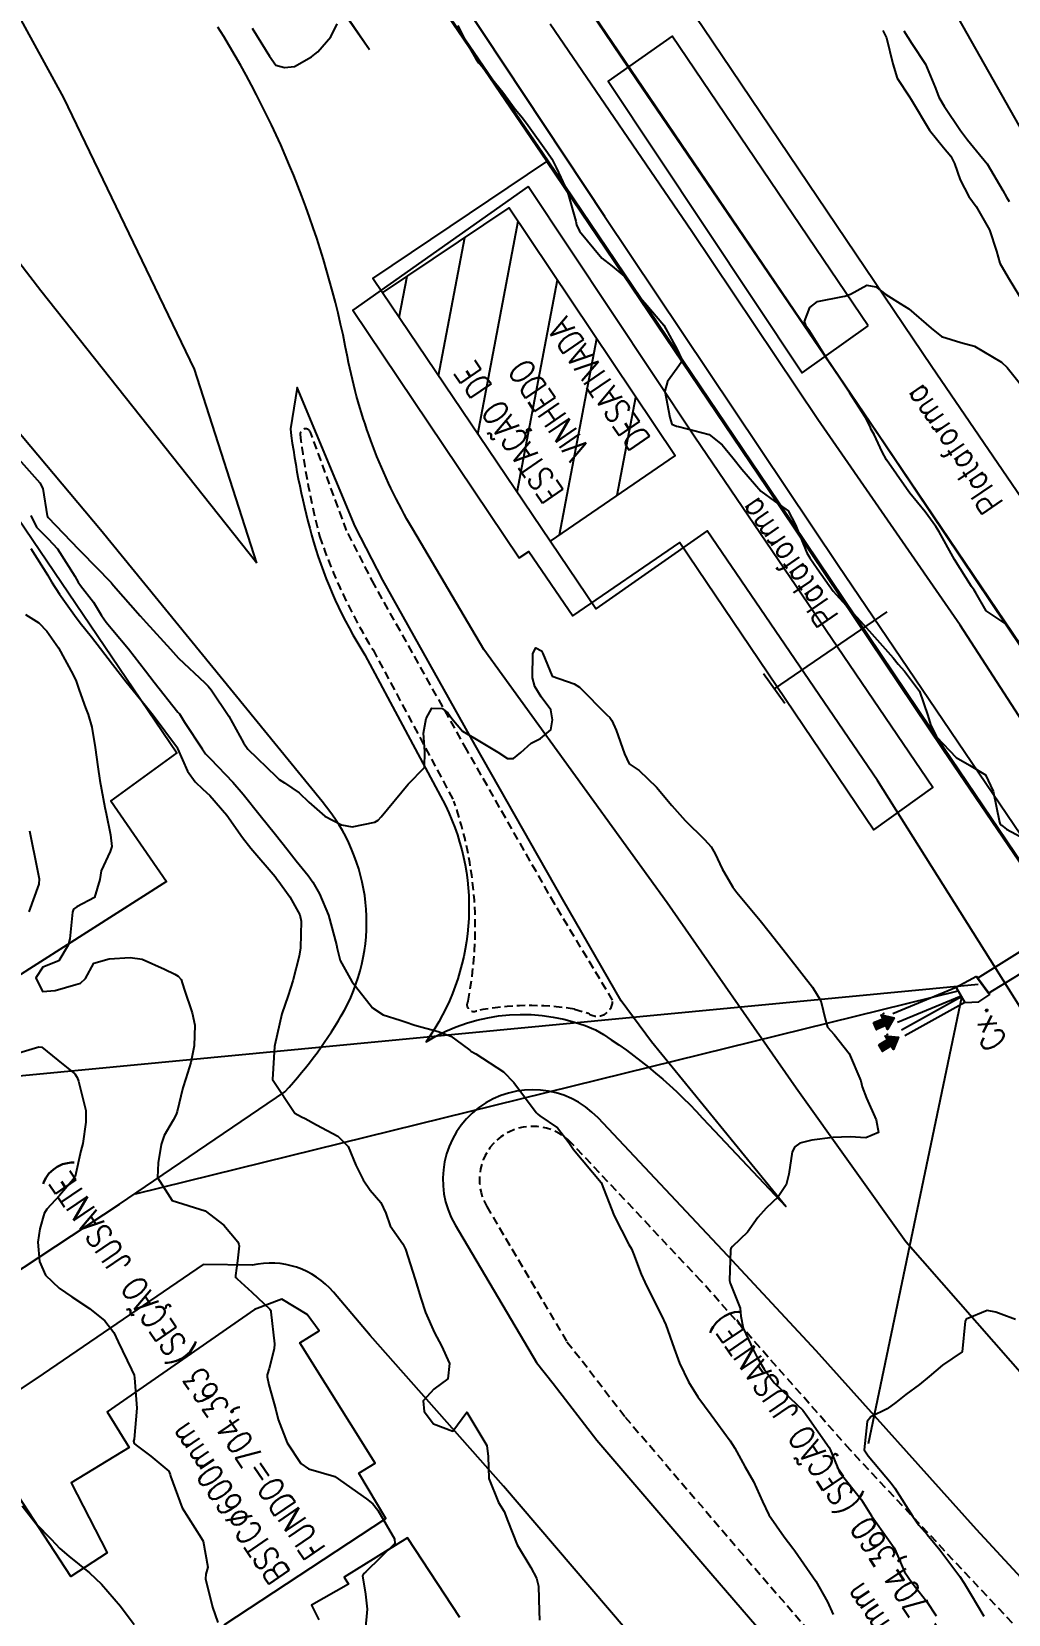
# Model space of a CAD drawing. Header units: metres. Extents: x 292545 to 299085, y 7450245 to 7463078.
# Drawn here: x 298086 to 298145.2, y 7451802 to 7451897.9 of the extents above; entities that cross this region are included whole.
import ezdxf

# ---------------------------------------------------------------- set-up
doc = ezdxf.new("R2010")
doc.units = ezdxf.units.M
for name, pattern in [('CONTINUO', [0]), ('DASHED', [0.75, 0.5, -0.25]), ('TRACEJADO', [8.7, 8, -0.7])]:
    doc.linetypes.add(name, pattern=pattern)
doc.layers.get('0').update_dxf_attribs({"color": 255})
for name, color, linetype in [('CAIXA', 45, 'Continuous'), ('Canteiro', 45, 'DASHED'), ('Curvas de Nivel 1m', 11, 'Continuous'), ('Curvas de Nivel 5m', 15, 'Continuous'), ('EDIFICAÇÃO', 30, 'Continuous'), ('Edificações', 30, 'Continuous'), ('Estação', 45, 'Continuous'), ('GALERIA', 45, 'Continuous'), ('H_EDIFICAÇÃO', 30, 'Continuous'), ('Linha Férrea', 20, 'Continuous'), ('PLATAFORMA', 45, 'Continuous'), ('Pórtico', 62, 'Continuous'), ('TEXTO', 45, 'Continuous'), ('TUBO', 45, 'Continuous'), ('Vias Primárias', 230, 'Continuous')]:
    doc.layers.add(name, color=color, linetype=linetype)
doc.styles.add('ROMANS', font='romans', dxfattribs={"height": 0.2})
doc.styles.add('SIMPLEX', font='simplex', dxfattribs={"height": 0.2})

# ---------------------------------------------------------------- blocks, each defined once
blk = doc.blocks.new('ECD556401CB94CA418CFB4')
at = {"color": 132, "linetype": 'CONTINUO', "flags": 128}
for points in [[(-8.455, 3.712), (-6.001, 16.603)], [(-10.837, 7.24), (-9.242, 15.619)], [(-13.22, 10.768), (-12.742, 13.276)], [(-6.073, 0.184), (-3.623, 13.053)], [(-3.511, -2.403), (-1.245, 9.503)], [(0, 0), (1.133, 5.953)]]:
    blk.add_lwpolyline(points, dxfattribs=at)

msp = doc.modelspace()

# ---------------------------------------------------------------- hatches: boundary and pattern name
at = {"layer": 'TEXTO'}
for points in [[(298137.076, 7451837.877), (298137.638, 7451838.112), (298137.538, 7451838.35), (298138.323, 7451838.158), (298137.908, 7451837.465), (298137.809, 7451837.703), (298137.247, 7451837.468)], [(298137.393, 7451836.533), (298137.916, 7451836.845), (298137.784, 7451837.066), (298138.588, 7451836.987), (298138.275, 7451836.242), (298138.143, 7451836.464), (298137.62, 7451836.152)]]:
    msp.add_hatch(color=256, dxfattribs=at).paths.add_polyline_path(points)

# ---------------------------------------------------------------- linework, layer by layer
at = {"layer": 'CAIXA', "linetype": 'CONTINUO'}
msp.add_polyline3d([(298143.319, 7451840.669, 705.302), (298142.075, 7451839.993, 705.192), (298142.604, 7451839.1, 705.149), (298143.461, 7451839.126, 705.149), (298144.121, 7451839.576, 705.251)], dxfattribs=at)
at = {"layer": 'Canteiro'}
for points in [[(298121.258, 7451839.236), (298117.748, 7451845.052), (298112.426, 7451854.399), (298106.821, 7451864.4), (298105.135, 7451867.683), (298102.951, 7451873.642, 0.85148), (298102.317, 7451873.506, 0.032582), (298103.499, 7451867.342, 0.056694), (298106.738, 7451860.459), (298111.637, 7451851.29, -0.134357), (298112.493, 7451839.177, 0.779868), (298113.032, 7451838.598, -0.087053), (298118.939, 7451838.694), (298119.773, 7451838.445, 0.625205)], [(298126.63, 7451822.215), (298118.761, 7451830.576, 0.892225), (298113.626, 7451826.743), (298118.484, 7451818.54), (298119.405, 7451817.39), (298122.023, 7451813.977), (298128.887, 7451805.959), (298137.259, 7451796.287), (298144.342, 7451788.11), (298150.925, 7451780.438), (298157.599, 7451772.644), (298164.949, 7451764.478, 0.312402), (298169.07, 7451763.503, 0.377922), (298171.179, 7451767.604, 0.087545), (298168.473, 7451775.091, 0.088172), (298163.463, 7451781.885), (298157.415, 7451788.704), (298149.594, 7451797.102), (298135.653, 7451811.988)]]:
    msp.add_lwpolyline(points, format="xyb", close=True, dxfattribs=at)
at = {"layer": 'Curvas de Nivel 1m', "flags": 128}
for points, elevation in [([(298137.626, 7451897.978), (298137.851, 7451897.53), (298138.238, 7451895.971), (298138.494, 7451895.093), (298139.256, 7451893.962), (298139.36, 7451893.798), (298140.456, 7451891.949), (298141.322, 7451890.891), (298141.749, 7451890.366), (298141.983, 7451889.93), (298142.314, 7451888.936), (298142.851, 7451887.917), (298143.284, 7451887.313), (298144.107, 7451885.902), (298144.527, 7451884.621), (298144.718, 7451883.895), (298145.23, 7451883.013), (298145.919, 7451881.883)], 704), ([(298138.9, 7451897.965), (298139.402, 7451897.202), (298140.218, 7451895.952), (298140.823, 7451894.491), (298141.037, 7451893.943), (298141.355, 7451893.403), (298142.349, 7451891.925), (298142.759, 7451891.351), (298143.321, 7451890.695), (298143.955, 7451889.904), (298144.906, 7451888.285), (298145.126, 7451887.892), (298145.289, 7451887.616)], 703), ([(298085.097, 7451872.208), (298086.548, 7451870.588), (298086.718, 7451870.234), (298086.989, 7451868.581), (298087.007, 7451868.535), (298087.052, 7451868.486), (298088.892, 7451866.561), (298089.031, 7451866.413), (298090.875, 7451864.532), (298090.932, 7451864.461), (298091.001, 7451864.361), (298092.626, 7451862.514), (298092.979, 7451862.117), (298094.454, 7451860.495), (298094.955, 7451859.954), (298096.548, 7451858.466), (298096.737, 7451858.269), (298096.929, 7451858.031), (298097.997, 7451856.449), (298098.889, 7451854.827), (298099.14, 7451854.437), (298100.867, 7451852.78), (298101.055, 7451852.607), (298101.373, 7451852.412), (298102.259, 7451851.801), (298102.851, 7451851.228), (298103.818, 7451850.38), (298104.835, 7451849.849), (298105.465, 7451849.732), (298106.838, 7451850.013), (298107.047, 7451850.139), (298107.234, 7451850.344), (298108.863, 7451852.32), (298109.854, 7451853.33), (298109.885, 7451854.31), (298109.798, 7451855.413), (298109.956, 7451856.31), (298110.293, 7451856.933), (298110.919, 7451856.901), (298111.268, 7451856.647), (298111.517, 7451856.291), (298112.162, 7451855.542), (298112.896, 7451855.116), (298114.303, 7451854.256), (298114.879, 7451853.886), (298115.252, 7451853.873), (298115.701, 7451854.242), (298116.323, 7451854.804), (298116.896, 7451855.083), (298117.504, 7451855.621), (298117.613, 7451856.22), (298117.519, 7451856.821), (298116.927, 7451857.616), (298116.536, 7451858.234), (298116.404, 7451858.77), (298116.42, 7451860.235), (298116.608, 7451860.583), (298116.955, 7451860.397), (298117.03, 7451860.229), (298117.592, 7451858.873), (298118.935, 7451858.396), (298119.26, 7451858.197), (298120.916, 7451856.525), (298121.09, 7451856.353), (298121.209, 7451856.176), (298121.481, 7451855.594), (298121.969, 7451854.164), (298122.267, 7451853.55), (298122.873, 7451853.152), (298123.923, 7451852.139), (298124.846, 7451851.023), (298125.663, 7451850.122), (298126.821, 7451848.96), (298127.238, 7451848.524), (298127.467, 7451848.1), (298127.896, 7451847.185), (298128.54, 7451846.084), (298128.788, 7451845.749), (298130.199, 7451844.066), (298130.756, 7451843.379), (298131.796, 7451842.049), (298132.725, 7451840.849), (298133.371, 7451840.03), (298133.872, 7451839.19), (298134.154, 7451838.018), (298134.275, 7451837.602), (298134.684, 7451837.158), (298135.601, 7451836.001), (298136.292, 7451834.35), (298136.39, 7451833.993), (298136.636, 7451833.305), (298137.232, 7451831.984), (298137.378, 7451831.22), (298136.612, 7451830.897), (298135.663, 7451830.948), (298134.612, 7451830.914), (298133.338, 7451830.757), (298132.608, 7451830.578), (298132.296, 7451830.353), (298132.14, 7451830.045), (298131.944, 7451828.685), (298131.77, 7451828.048), (298131.29, 7451827.328), (298130.559, 7451826.639), (298130.054, 7451826.067), (298129.43, 7451825.187), (298128.526, 7451824.305), (298128.422, 7451824.193), (298128.399, 7451824.091), (298128.349, 7451822.247), (298128.383, 7451822.091), (298128.5, 7451821.793), (298128.986, 7451820.581), (298129.022, 7451820.082), (298129.179, 7451819.373), (298129.767, 7451818.07), (298130.001, 7451817.619), (298130.441, 7451816.869), (298131.048, 7451816.054), (298132.42, 7451814.74), (298132.785, 7451814.403), (298133.058, 7451814.03), (298134.385, 7451812.134), (298134.437, 7451812.019), (298135.006, 7451810.647), (298135.512, 7451810.003), (298136.347, 7451808.96), (298136.949, 7451807.984), (298138.314, 7451806.052), (298138.348, 7451806.004), (298138.367, 7451805.969), (298138.944, 7451804.605), (298139.396, 7451803.953), (298140.276, 7451802.825), (298140.859, 7451801.934)], 706), ([(298085.996, 7451868.596), (298086.343, 7451867.888), (298087.039, 7451867.186), (298087.604, 7451866.574), (298088.655, 7451864.916), (298088.858, 7451864.561), (298089.001, 7451864.356), (298089.787, 7451863.344), (298090.287, 7451862.54), (298090.57, 7451862.128), (298090.974, 7451861.646), (298091.908, 7451860.521), (298092.943, 7451859.183), (298093.468, 7451858.505), (298094.915, 7451856.683), (298095.003, 7451856.578), (298095.066, 7451856.488), (298095.318, 7451856.072), (298096.374, 7451854.468), (298096.584, 7451854.169), (298096.877, 7451853.852), (298098.236, 7451852.446), (298098.856, 7451851.726), (298099.899, 7451850.429), (298100.826, 7451849.281), (298101.508, 7451848.41), (298102.076, 7451847.671), (298102.797, 7451846.79), (298103.095, 7451846.387), (298103.489, 7451845.676), (298104.044, 7451844.377), (298104.522, 7451842.595), (298104.557, 7451842.372), (298104.736, 7451841.632), (298105.446, 7451840.363), (298106.699, 7451838.779), (298107.342, 7451838.34), (298108.387, 7451838.022), (298108.689, 7451837.926), (298109.277, 7451837.724), (298110.683, 7451837.327), (298111.454, 7451837.061), (298112.519, 7451836.272), (298112.603, 7451836.202), (298112.671, 7451836.149), (298112.961, 7451835.975), (298114.653, 7451834.894), (298115.268, 7451834.244), (298116.625, 7451832.438), (298116.716, 7451832.321), (298116.854, 7451832.227), (298117.915, 7451831.509), (298118.607, 7451830.621), (298118.882, 7451830.197), (298120.573, 7451828.18), (298121.349, 7451826.172), (298122.249, 7451824.441), (298122.397, 7451824.161), (298122.52, 7451823.865), (298122.995, 7451822.64), (298123.211, 7451822.149), (298123.633, 7451821.282), (298124.223, 7451820.134), (298124.474, 7451819.558), (298124.984, 7451818.125), (298125.321, 7451817.244), (298125.859, 7451816.116), (298126.424, 7451815.201), (298127.228, 7451814.102), (298128.39, 7451812.546), (298128.674, 7451812.086), (298129.276, 7451810.98), (298129.796, 7451810.068), (298130.345, 7451808.871), (298130.732, 7451808.056), (298131.653, 7451806.713), (298132.181, 7451806.041), (298132.311, 7451805.876), (298133.573, 7451804.027), (298134.274, 7451802.774), (298134.617, 7451802.015)], 707), ([(298085.994, 7451866.596), (298087.009, 7451864.996), (298087.251, 7451864.578), (298087.734, 7451863.834), (298088.636, 7451862.563), (298088.978, 7451862.106), (298089.667, 7451861.246), (298090.225, 7451860.541), (298090.949, 7451859.585), (298091.766, 7451858.522), (298092.919, 7451857.112), (298093.406, 7451856.505), (298094.883, 7451854.514), (298094.894, 7451854.49), (298095.497, 7451853.108), (298095.966, 7451852.473), (298096.417, 7451852.025), (298096.855, 7451851.626), (298097.871, 7451850.45), (298098.823, 7451849.1), (298099.328, 7451848.435), (298100.796, 7451846.724), (298100.932, 7451846.556), (298101.037, 7451846.416), (298101.696, 7451845.49), (298102.31, 7451844.397), (298102.387, 7451844.023), (298102.335, 7451842.396), (298102.252, 7451841.911), (298101.87, 7451840.403), (298101.593, 7451839.523), (298101.207, 7451838.412), (298100.782, 7451836.526), (298100.768, 7451836.419), (298100.653, 7451834.42), (298101.997, 7451832.399), (298102.394, 7451832.166), (298102.62, 7451832.063), (298103.312, 7451831.687), (298104.609, 7451830.991), (298105.228, 7451830.364), (298105.699, 7451829.247), (298106.137, 7451828.354), (298106.567, 7451827.73), (298107.201, 7451826.982), (298107.521, 7451826.335), (298107.784, 7451825.57), (298108.534, 7451824.47), (298108.629, 7451824.319), (298108.7, 7451824.148), (298109.283, 7451822.312), (298109.626, 7451821.175), (298109.926, 7451820.306), (298110.465, 7451819.09), (298110.891, 7451818.296), (298111.368, 7451817.217), (298111.265, 7451816.292), (298110.427, 7451815.666), (298109.772, 7451814.954), (298109.836, 7451814.306), (298110.402, 7451813.573), (298111.566, 7451813.117), (298112.413, 7451814.28), (298113.633, 7451812.261), (298113.712, 7451811.596), (298113.757, 7451810.259), (298114.341, 7451808.796), (298114.678, 7451808.247), (298114.91, 7451807.661), (298115.481, 7451806.238), (298116.299, 7451804.857), (298116.649, 7451804.226), (298116.772, 7451803.739), (298116.805, 7451802.225), (298116.819, 7451801.662)], 708), ([(298085.672, 7451862.6), (298086.477, 7451862.087), (298086.973, 7451861.594), (298087.671, 7451860.573), (298088.565, 7451858.937), (298088.743, 7451858.562), (298088.928, 7451858.023), (298089.31, 7451856.947), (298089.467, 7451856.552), (298089.687, 7451855.766), (298089.89, 7451854.55), (298090.056, 7451853.363), (298090.18, 7451852.547), (298090.484, 7451850.906), (298090.557, 7451850.543), (298090.823, 7451849.243), (298090.9, 7451848.539), (298090.81, 7451848.251), (298090.266, 7451847.078), (298090.179, 7451846.546), (298089.863, 7451845.463), (298088.776, 7451844.898), (298088.588, 7451844.749), (298088.532, 7451844.562), (298088.354, 7451842.959), (298088.268, 7451842.565), (298087.686, 7451841.618), (298086.73, 7451841.239), (298086.292, 7451840.586), (298086.711, 7451839.763), (298087.466, 7451839.818), (298088.717, 7451840.18), (298089.015, 7451840.26), (298089.317, 7451840.554), (298089.809, 7451841.472), (298090.735, 7451841.74), (298092.027, 7451841.812), (298092.735, 7451841.718), (298094.106, 7451841.119), (298094.726, 7451840.801), (298094.918, 7451840.68), (298095.107, 7451840.484), (298095.297, 7451839.899), (298095.765, 7451838.474), (298095.927, 7451837.713), (298095.897, 7451836.478), (298095.69, 7451835.452), (298095.398, 7451834.483), (298095.215, 7451833.914), (298094.858, 7451832.488), (298094.803, 7451832.306), (298094.618, 7451831.956), (298094.076, 7451831.028), (298093.892, 7451830.497), (298093.712, 7451829.372), (298093.68, 7451828.499), (298094.559, 7451827.103), (298096.553, 7451826.47), (298097.697, 7451825.606), (298098.534, 7451824.593), (298098.609, 7451824.439), (298098.624, 7451824.346), (298098.518, 7451823.44), (298098.396, 7451822.55), (298098.41, 7451822.441), (298098.453, 7451822.391), (298098.502, 7451822.357), (298099.383, 7451821.542), (298100.484, 7451820.514), (298100.524, 7451820.46), (298100.536, 7451820.419), (298100.547, 7451820.355), (298100.772, 7451818.417), (298100.751, 7451818.116), (298100.438, 7451816.915), (298100.322, 7451816.533), (298100.315, 7451816.421), (298100.428, 7451815.929), (298100.84, 7451814.416), (298100.99, 7451813.829), (298101.527, 7451812.409), (298102.37, 7451811.156), (298102.823, 7451810.849), (298104.363, 7451810.403), (298104.425, 7451810.369), (298106.35, 7451809.013), (298106.726, 7451808.724), (298107.021, 7451808.34), (298108.034, 7451806.607), (298108.054, 7451806.324), (298106.295, 7451804.602), (298106.16, 7451804.486), (298106.096, 7451804.352), (298106.276, 7451803.24), (298106.382, 7451802.348), (298106.25, 7451801.018)], 709), ([(298085.467, 7451808.599), (298086.327, 7451807.515), (298087.228, 7451806.576), (298087.758, 7451806.019), (298088.303, 7451805.551), (298089.546, 7451804.547), (298090.283, 7451803.855), (298091.438, 7451802.528), (298092.252, 7451801.408)], 711)]:
    msp.add_lwpolyline(points, dxfattribs=dict(at, elevation=elevation))
at = {"layer": 'Curvas de Nivel 5m', "flags": 128}
for points, elevation in [([(298099.408, 7451898.131), (298100.452, 7451896.424), (298100.837, 7451895.878), (298101.376, 7451895.735), (298101.97, 7451895.811), (298103.002, 7451896.394), (298103.218, 7451896.559), (298103.387, 7451896.688), (298104.178, 7451897.606), (298104.556, 7451898.379)], 705), ([(298111.872, 7451898.285), (298112.356, 7451897.323), (298112.972, 7451896.274), (298113.133, 7451896.025), (298113.378, 7451895.765), (298114.605, 7451894.258), (298115.353, 7451893.218), (298115.802, 7451892.698), (298116.14, 7451892.238), (298117.318, 7451890.591), (298117.57, 7451890.217), (298117.846, 7451889.676), (298118.523, 7451888.208), (298119.028, 7451886.441), (298119.073, 7451886.202), (298119.259, 7451885.831), (298120.607, 7451884.186), (298121.238, 7451883.71), (298122.072, 7451883.008), (298122.618, 7451882.159), (298123.213, 7451881.486), (298124.368, 7451880.138), (298125.178, 7451878.661), (298125.413, 7451878.128), (298125.417, 7451877.879), (298125.164, 7451877.534), (298124.578, 7451876.709), (298124.42, 7451876.137), (298124.723, 7451874.538), (298124.839, 7451874.133), (298125.122, 7451874.019), (298125.248, 7451874.002), (298127.117, 7451873.517), (298127.893, 7451872.881), (298128.547, 7451872.088), (298129.093, 7451871.417), (298130.245, 7451870.068), (298131.067, 7451869.477), (298131.905, 7451868.891), (298132.341, 7451868.041), (298133.027, 7451866.334), (298133.203, 7451866.028), (298133.659, 7451865.381), (298134.629, 7451864.014), (298134.798, 7451863.81), (298134.999, 7451863.598), (298136.458, 7451861.995), (298136.975, 7451861.435), (298138.262, 7451859.97), (298138.568, 7451859.584), (298138.945, 7451859.171), (298139.864, 7451857.951), (298140.37, 7451856.486), (298140.527, 7451855.944), (298140.895, 7451855.187), (298142.077, 7451853.928), (298142.878, 7451853.476), (298143.857, 7451852.889), (298144.324, 7451851.898), (298144.707, 7451850.02), (298144.747, 7451849.891), (298144.795, 7451849.853), (298144.832, 7451849.829), (298145.124, 7451849.593), (298146.821, 7451848.677)], 705), ([(298145.625, 7451861.232), (298145.211, 7451861.888), (298144.985, 7451862.104), (298143.908, 7451862.822), (298143.262, 7451863.916), (298143.172, 7451864.085), (298143.007, 7451864.306), (298141.974, 7451865.93), (298141.048, 7451867.614), (298140.854, 7451867.942), (298140.194, 7451868.816), (298139.281, 7451869.958), (298139.077, 7451870.231), (298137.854, 7451871.979), (298137.59, 7451872.465), (298137.118, 7451873.512), (298136.938, 7451873.809), (298136.858, 7451873.993), (298136.586, 7451874.538), (298135.639, 7451876.005), (298135.154, 7451876.733), (298134.299, 7451878.019), (298133.191, 7451879.794), (298133.09, 7451879.93), (298133.013, 7451880.033), (298132.878, 7451880.355), (298133.211, 7451881.21), (298133.679, 7451881.563), (298135.212, 7451881.874), (298135.336, 7451881.885), (298135.669, 7451882.005), (298136.659, 7451882.558), (298137.22, 7451882.446), (298137.825, 7451881.981), (298138.678, 7451881.438), (298139.205, 7451881.122), (298140.555, 7451879.946), (298141.188, 7451879.449), (298142.353, 7451879.091), (298143.182, 7451878.859), (298144.823, 7451877.894), (298145.168, 7451877.562), (298146.523, 7451875.876)], 705), ([(298085.925, 7451849.494), (298086.093, 7451848.591), (298086.213, 7451847.995), (298086.496, 7451846.584), (298086.475, 7451846.27), (298085.879, 7451844.593)], 710), ([(298084.665, 7451835.855), (298086.488, 7451836.399), (298086.671, 7451836.385), (298087.633, 7451835.601), (298088.655, 7451834.774), (298088.797, 7451834.559), (298088.886, 7451834.321), (298089.323, 7451832.553), (298089.333, 7451831.836), (298089.145, 7451830.555), (298089.037, 7451830.115), (298088.676, 7451828.559), (298088.65, 7451828.482), (298088.571, 7451828.373), (298087.729, 7451827.401), (298086.967, 7451826.576), (298086.813, 7451826.314), (298086.541, 7451825.379), (298086.411, 7451824.582), (298086.515, 7451823.398), (298086.877, 7451822.584), (298087.713, 7451821.79), (298088.49, 7451821.262), (298089.552, 7451820.549), (298090.476, 7451819.812), (298091.029, 7451819.092), (298091.294, 7451818.528), (298092.09, 7451816.863), (298092.251, 7451816.513), (298092.28, 7451816.361), (298092.413, 7451814.51), (298092.253, 7451812.644), (298092.225, 7451812.512), (298092.255, 7451812.385), (298092.381, 7451812.276), (298093.274, 7451811.601), (298094.365, 7451810.69), (298094.441, 7451810.489), (298094.465, 7451810.386), (298095.16, 7451808.482), (298096.316, 7451806.65), (298096.435, 7451806.468), (298096.723, 7451804.889), (298096.608, 7451804.465), (298096.577, 7451804.177), (298097.012, 7451802.459), (298097.325, 7451801.526)], 710), ([(298145.684, 7451819.882), (298144.806, 7451820.216), (298144.487, 7451820.342), (298143.968, 7451820.425), (298142.689, 7451819.918), (298142.617, 7451819.783), (298142.453, 7451817.92), (298141.252, 7451817.124), (298140.438, 7451816.43), (298139.856, 7451815.949), (298139.032, 7451815.352), (298138.416, 7451814.853), (298137.903, 7451814.483), (298136.912, 7451813.985), (298136.689, 7451813.707), (298136.511, 7451811.989), (298136.746, 7451811.62), (298138.136, 7451809.972), (298138.358, 7451809.675), (298139.452, 7451807.953), (298139.812, 7451807.432), (298140.322, 7451806.857), (298141.097, 7451805.932), (298142.297, 7451804.319), (298142.571, 7451803.917), (298142.989, 7451803.206), (298143.754, 7451801.905)], 705)]:
    msp.add_lwpolyline(points, dxfattribs=dict(at, elevation=elevation))
at = {"layer": 'EDIFICAÇÃO', "linetype": 'CONTINUO'}
msp.add_polyline3d([(298107.303, 7451882.1, 705.328), (298114.991, 7451887.246, 705.291), (298125.052, 7451872.228, 705.413), (298117.473, 7451867.04, 705.173)], close=True, dxfattribs=at)
at = {"layer": 'Edificações'}
for points in [[(298050.862, 7451816.877), (298005.491, 7451883.519), (298021.558, 7451893.989), (298021.396, 7451895.786), (298030.626, 7451901.704), (298052.079, 7451870.299), (298056.622, 7451873.477), (298053.848, 7451877.279), (298068.796, 7451887.427), (298071.748, 7451883.199), (298074.273, 7451884.549), (298094.837, 7451854.215), (298090.849, 7451851.308), (298094.226, 7451846.428), (298080.316, 7451837.58), (298077.513, 7451841.85), (298074.711, 7451839.912), (298076.939, 7451836.503), (298075.733, 7451835.754), (298076.749, 7451833.995), (298050.862, 7451816.877)], [(298097.722, 7451801.396), (298107.516, 7451807.831), (298105.88, 7451810.573), (298106.863, 7451811.179), (298102.308, 7451818.468), (298103.467, 7451819.211), (298102.746, 7451820.194), (298101.214, 7451821.112), (298099.552, 7451820.5), (298090.621, 7451814.289), (298091.955, 7451812.141), (298088.433, 7451810), (298090.627, 7451805.761), (298088.417, 7451804.326), (298084.237, 7451810.712)], [(298111.995, 7451801.837), (298108.835, 7451806.65), (298104.985, 7451804.282), (298105.243, 7451803.86), (298103.002, 7451802.58), (298103.46, 7451801.696)]]:
    msp.add_lwpolyline(points, dxfattribs=at)
at = {"layer": 'Estação'}
for points in [[(298136.751, 7451880.095), (298124.876, 7451897.647), (298120.995, 7451894.914), (298132.74, 7451877.247)], [(298116.144, 7451888.541), (298105.505, 7451881.039), (298115.594, 7451866.044), (298116.185, 7451866.415), (298118.853, 7451862.526), (298125.328, 7451866.961), (298137.093, 7451849.549), (298140.663, 7451852.126), (298126.24, 7451873.336)]]:
    msp.add_lwpolyline(points, close=True, dxfattribs=at)
at = {"layer": 'GALERIA', "linetype": 'TRACEJADO', "flags": 128}
for points in [[(298143.368, 7451840.568), (298162.606, 7451852.651)], [(298144.037, 7451839.653), (298163.367, 7451851.534)]]:
    msp.add_lwpolyline(points, dxfattribs=at)
at = {"layer": 'GALERIA', "linetype": 'CONTINUO'}
for points in [[(298143.319, 7451840.669, 705.302), (298143.368, 7451840.568, 704.197), (298144.037, 7451839.653, 704.174), (298144.121, 7451839.576, 705.251)], [(298144.121, 7451839.576, 705.251), (298143.319, 7451840.669, 705.302)]]:
    msp.add_polyline3d(points, dxfattribs=at)
at = {"layer": 'Linha Férrea', "linetype": 'Continuous'}
for points in [[(298107.326, 7451907.014), (298120.767, 7451886.731), (298134.922, 7451865.596), (298148.553, 7451845.503), (298161.424, 7451826.313), (298172.906, 7451809.276), (298187.561, 7451787.27), (298200.819, 7451768.184), (298213.138, 7451749.95), (298218.046, 7451742.821)], [(298217.29, 7451751.255), (298204.181, 7451770.66), (298187.795, 7451793.12), (298181.143, 7451804.224), (298175.056, 7451813.381), (298167.8, 7451824.043), (298159.129, 7451836.762), (298151.434, 7451847.87), (298142.324, 7451861.946), (298133.704, 7451874.413), (298126.054, 7451885.811), (298117.481, 7451898.377)]]:
    msp.add_lwpolyline(points, dxfattribs=at)
at = {"layer": 'PLATAFORMA', "linetype": 'CONTINUO'}
msp.add_polyline3d([(298189.225, 7451796.943, 705.52), (298177.684, 7451813.89, 705.59), (298168.545, 7451827.371, 705.518), (298157.994, 7451843.011, 705.515), (298147.916, 7451857.889, 705.417), (298136.866, 7451874.233, 705.381), (298122.752, 7451895.037, 705.294), (298116.005, 7451905, 705.242), (298105.106, 7451921.091, 705.222), (298101.814, 7451925.966, 704.651), (298106.075, 7451928.884, 704.542), (298109.106, 7451924.213, 705.151), (298120.436, 7451907.455, 705.262), (298126.746, 7451898.158, 705.278), (298140.605, 7451877.637, 705.349), (298152.046, 7451860.895, 705.388), (298162.113, 7451845.941, 705.464), (298172.79, 7451830.289, 705.437), (298182.845, 7451815.663, 705.404), (298193.51, 7451799.762, 705.477)], close=True, dxfattribs=at)
for points in [[(298189.225, 7451796.943, 705.52), (298189.211, 7451796.86, 704.948), (298177.662, 7451813.869, 704.934), (298168.545, 7451827.3, 704.896), (298157.977, 7451842.94, 704.805), (298147.83, 7451857.89, 704.754), (298136.84, 7451874.248, 704.78), (298122.698, 7451894.996, 704.66), (298115.998, 7451904.939, 704.655), (298105.064, 7451921.084, 704.627), (298101.814, 7451925.966, 704.651)], [(298117.264, 7451890.052, 705.319), (298110.016, 7451900.707, 705.283), (298098.717, 7451917.446, 705.305), (298095.659, 7451921.973, 704.669), (298091.492, 7451919.017, 704.709), (298094.259, 7451915, 705.245), (298104.67, 7451899.565, 705.324), (298106.521, 7451896.833, 705.336)], [(298183.203, 7451792.748, 705.02), (298170.658, 7451811.218, 705.045), (298162.716, 7451822.979, 704.958), (298151.849, 7451838.948, 704.894), (298141.307, 7451854.553, 704.778), (298130.691, 7451870.329, 704.67), (298117.347, 7451890.07, 704.701), (298110.087, 7451900.74, 704.665), (298098.788, 7451917.444, 704.702), (298095.659, 7451921.973, 704.669)], [(298091.492, 7451919.017, 704.709), (298094.271, 7451914.966, 704.48), (298104.595, 7451899.572, 704.541), (298106.521, 7451896.833, 705.336)], [(298107.303, 7451882.1, 705.328), (298106.734, 7451882.961, 705.31), (298117.264, 7451890.052, 705.319), (298130.612, 7451870.315, 705.374), (298141.28, 7451854.451, 705.457), (298151.814, 7451838.955, 705.479), (298162.638, 7451822.924, 705.454), (298170.671, 7451811.162, 705.471), (298183.023, 7451792.739, 705.452), (298178.968, 7451789.964, 705.738), (298166.776, 7451807.888, 705.576), (298158.761, 7451819.65, 705.543), (298147.776, 7451835.931, 705.488), (298137.305, 7451852.55, 705.47), (298126.981, 7451867.675, 705.394), (298120.239, 7451862.95, 705.291), (298117.473, 7451867.04, 705.173)]]:
    msp.add_polyline3d(points, dxfattribs=at)
at = {"layer": 'Pórtico'}
for points in [[(298131.077, 7451858.1), (298137.903, 7451862.773)], [(298130.403, 7451859.027), (298131.703, 7451857.239)]]:
    msp.add_lwpolyline(points, dxfattribs=at)
at = {"layer": 'TEXTO', "linetype": 'CONTINUO', "flags": 128}
for points in [[(298137.137, 7451837.903), (298137.102, 7451837.816)], [(298137.268, 7451837.957), (298137.156, 7451837.685)], [(298137.398, 7451838.012), (298137.211, 7451837.555)], [(298137.291, 7451837.486), (298137.529, 7451838.066)], [(298137.421, 7451837.541), (298137.733, 7451838.302)], [(298137.552, 7451837.595), (298137.832, 7451838.278)], [(298137.635, 7451838.326), (298137.592, 7451838.221)], [(298137.682, 7451837.65), (298137.93, 7451838.254)], [(298137.81, 7451837.699), (298138.028, 7451838.23)], [(298137.865, 7451837.568), (298138.126, 7451838.206)], [(298137.979, 7451837.583), (298138.225, 7451838.182)], [(298137.661, 7451836.176), (298137.815, 7451836.784)], [(298137.782, 7451836.249), (298137.984, 7451837.047)], [(298137.884, 7451837.056), (298137.856, 7451836.946)], [(298137.904, 7451836.321), (298138.085, 7451837.037)], [(298138.025, 7451836.394), (298138.186, 7451837.027)], [(298138.145, 7451836.46), (298138.286, 7451837.017)], [(298138.218, 7451836.339), (298138.387, 7451837.007)], [(298138.329, 7451836.37), (298138.488, 7451836.997)], [(298137.45, 7451836.567), (298137.427, 7451836.476)], [(298137.572, 7451836.639), (298137.5, 7451836.354)], [(298137.693, 7451836.712), (298137.572, 7451836.233)]]:
    msp.add_lwpolyline(points, dxfattribs=at)
at = {"layer": 'TEXTO', "linetype": 'CONTINUO'}
for points in [[(298143.416, 7451840.191, 0), (297910.007, 7451817.891, 0)], [(298142.177, 7451839.771, 0), (298092.322, 7451827.482, 0)], [(298142.407, 7451839.39, 0), (298136.748, 7451812.363, 0)]]:
    msp.add_polyline3d(points, dxfattribs=at)
for points in [[(298137.076, 7451837.877, 0), (298137.638, 7451838.112, 0), (298137.538, 7451838.35, 0), (298138.323, 7451838.158, 0), (298137.908, 7451837.465, 0), (298137.809, 7451837.703, 0), (298137.247, 7451837.468, 0)], [(298137.393, 7451836.533, 0), (298137.916, 7451836.845, 0), (298137.784, 7451837.066, 0), (298138.588, 7451836.987, 0), (298138.275, 7451836.242, 0), (298138.143, 7451836.464, 0), (298137.62, 7451836.152, 0)]]:
    msp.add_polyline3d(points, close=True, dxfattribs=at)
at = {"layer": 'TEXTO'}
for p in [(298137.247, 7451837.468), (298137.62, 7451836.152)]:
    msp.add_point(p, dxfattribs=at)
at = {"layer": 'TUBO', "linetype": 'TRACEJADO', "flags": 128}
for points in [[(298142.075, 7451839.993), (298138.243, 7451838.411)], [(298142.384, 7451839.471), (298138.528, 7451837.879)], [(298142.4, 7451839.444), (298138.774, 7451837.419)], [(298142.604, 7451839.1), (298138.962, 7451837.066)]]:
    msp.add_lwpolyline(points, dxfattribs=at)
at = {"layer": 'Vias Primárias'}
for points in [[(298099.697, 7451865.714), (298086.6, 7451882.202), (298068.293, 7451906.039), (298048.458, 7451928.45), (298026.587, 7451953.919), (298025.402, 7451952.737, 0.101078)], [(298103.646, 7451851.269), (298090.209, 7451867.737), (298074.166, 7451886.839), (298063.969, 7451899.642), (298055.13, 7451910.567, 0.338142), (298050.93, 7451911.588), (298030.076, 7451902.073, 0.210615), (298017.651, 7451902.92), (298010.61, 7451898.736), (298004.094, 7451896.625, 0.096961), (298000.293, 7451889.978), (298002.415, 7451889.863)], [(298176.117, 7451782.73), (298162.523, 7451797.808), (298139.031, 7451824.594), (298132.38, 7451833.91), (298124.559, 7451845.135), (298113.444, 7451860.483), (298109.145, 7451867.768, -0.085861), (298105.189, 7451878.218, 0.092228), (298097.339, 7451898.19, 0.015887)], [(298121.771, 7451839.195), (298118.248, 7451845.337), (298112.927, 7451854.682), (298107.329, 7451864.673), (298105.657, 7451867.926), (298102.133, 7451876.358), (298101.729, 7451873.851, 0.040083), (298103.136, 7451866.998, 0.071435), (298106.244, 7451860.163), (298111.125, 7451851.027, -0.274814), (298109.956, 7451836.72, -0.245535), (298120.221, 7451837.446, -0.074415), (298127.082, 7451831.674), (298131.749, 7451826.735), (298123.62, 7451836.705), (298121.771, 7451839.195)], [(298083.626, 7451821.791), (298091.378, 7451826.868), (298101.399, 7451833.686, 0.055938), (298105.007, 7451838.623, 0.309363), (298103.646, 7451851.269, 3.284962)], [(298128.247, 7451823.736), (298120.377, 7451832.097, 0.892965), (298111.713, 7451825.617), (298116.653, 7451817.274), (298117.658, 7451816.02), (298120.298, 7451812.579), (298127.204, 7451804.511), (298135.581, 7451794.834), (298142.66, 7451786.66), (298149.24, 7451778.994), (298155.931, 7451771.179), (298163.299, 7451762.993, 0.312402), (298169.879, 7451761.436, 0.373303), (298173.353, 7451768.059, 0.086098), (298170.432, 7451776.137, 0.086585), (298165.061, 7451783.428), (298159.058, 7451790.197), (298151.218, 7451798.615)], [(298163.692, 7451737.082), (298167.947, 7451739.907), (298164.575, 7451749.028, 0.09407), (298158.543, 7451759.052), (298151.567, 7451766.675), (298145.928, 7451773.448), (298137.032, 7451783.636), (298129.591, 7451792.28), (298122.012, 7451801.174), (298114.64, 7451809.795), (298106.554, 7451818.919), (298104.332, 7451821.543, 0.280323), (298099.414, 7451823.18), (298096.436, 7451823.226), (298086.751, 7451816.601), (298076.419, 7451809.694)]]:
    msp.add_lwpolyline(points, format="xyb", dxfattribs=at)
for points in [[(298099.697, 7451865.714), (298095.919, 7451877.472), (298087.99, 7451893.901), (298082.815, 7451903.335), (298076.983, 7451909.102), (298058.535, 7451925.772)], [(298200.238, 7451801.114), (298195.3, 7451807.563), (298189.196, 7451817.166), (298177.792, 7451837.537), (298160.427, 7451866.491), (298145.626, 7451892.691), (298127.669, 7451924.487)], [(298151.218, 7451798.615), (298143.311, 7451807.169), (298133.594, 7451817.989), (298128.247, 7451823.736)]]:
    msp.add_lwpolyline(points, dxfattribs=at)

# ---------------------------------------------------------------- block references
at = {"layer": 'H_EDIFICAÇÃO'}
msp.add_blockref('ECD556401CB94CA418CFB4', (298121.541, 7451869.824), dxfattribs=at)

# ---------------------------------------------------------------- texts
at = {"layer": 'TEXTO', "width": 0.8}
for s, height, rotation, style, p in [('DESATIVADA', 1.5, 124.36019, 'ROMANS', (298123.616, 7451873.227)), ('ESTAÇÃO DE', 1.5, 124.36019, 'ROMANS', (298118.357, 7451870.03)), ('VINHEDO', 1.5, 124.36019, 'ROMANS', (298119.917, 7451872.611)), ('Plataforma', 1.5, 124.36019, 'ROMANS', (298144.981, 7451869.367)), ('Plataforma', 1.5, 124.36019, 'ROMANS', (298135.007, 7451862.508)), ('Cx.', 1.5, 124.22301, 'ROMANS', (298145.229, 7451836.822)), ('404', 0.045, 22.68742, 'SIMPLEX', (298137.623, 7451838.384)), ('403', 0.045, 30.7968, 'SIMPLEX', (298137.863, 7451837.112)), ('FUNDO=704,363 (SEÇÃO JUSANTE)', 1.5, 124.22301, 'ROMANS', (298103.919, 7451806.027)), ('FUNDO= 704,360 (SEÇÃO JUSANTE)', 1.5, 124.22301, 'ROMANS', (298144.819, 7451796.305)), ('BSTCØ600mm', 1.5, 124.22301, 'ROMANS', (298101.778, 7451804.527)), ('BSTCØ400mm', 1.5, 124.22301, 'ROMANS', (298142.678, 7451794.805))]:
    msp.add_text(s, height=height, rotation=rotation, dxfattribs=dict(at, style=style)).set_placement(p)

doc.saveas('drawing.dxf')
